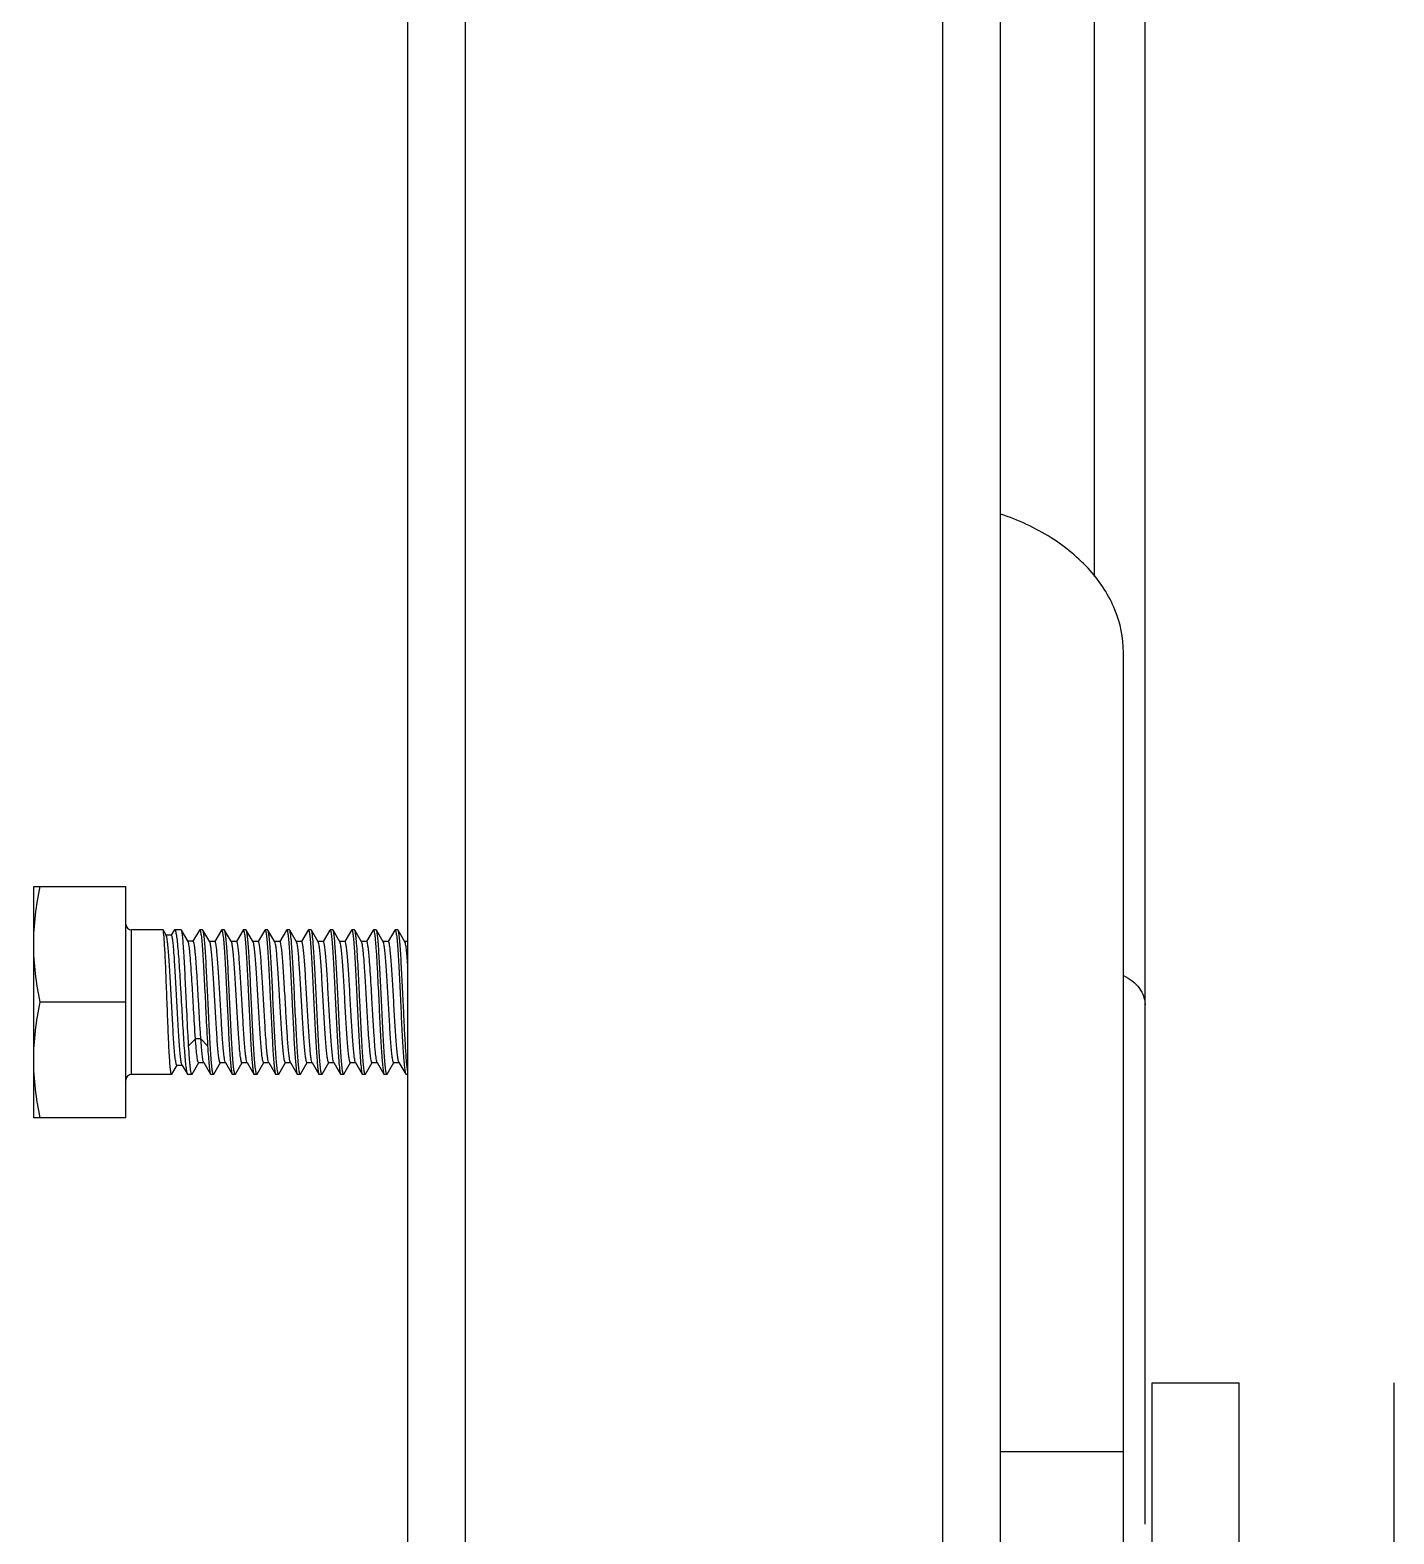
# Model space of a CAD drawing. Extents: x 27938 to 1507990, y 110129 to 923079.
# Drawn here: x 529024 to 529863, y 365994 to 366920 of the extents above; entities that cross this region are included whole.
import ezdxf

# ---------------------------------------------------------------- set-up
doc = ezdxf.new("R2010")
doc.units = 0
doc.header["$LTSCALE"] = 1000
doc.header["$MEASUREMENT"] = 0

msp = doc.modelspace()

# ---------------------------------------------------------------- linework, layer by layer
at = {"linetype": 'Continuous'}
for p, q in [((529710.13, 366000.39), (529710.13, 369014.05)), ((529678.99, 366583.55), (529678.99, 368882.52)), ((529256.36, 365738.85), (529256.36, 368698.45)), ((529291.95, 365738.85), (529291.95, 368698.45)), ((529585.57, 365738.85), (529585.57, 368698.45)), ((529621.16, 365738.85), (529621.16, 368698.45)), ((529696.79, 365516.41), (529696.79, 366536.96)), ((529025.92, 366392.8), (529082.86, 366392.8)), ((529025.92, 366392.8), (529025.92, 366250.44)), ((529082.86, 366250.44), (529082.86, 366392.8)), ((529105.66, 366366.1), (529086.42, 366366.1)), ((529086.42, 366277.13), (529086.42, 366366.1)), ((529105.76, 366366.02), (529105.66, 366366.1)), ((529107.66, 366362.74), (529105.76, 366366.02)), ((529112.62, 366365.86), (529110.83, 366362.78)), ((529112.62, 366365.86), (529112.9, 366366.1)), ((529116.93, 366366.1), (529112.9, 366366.1)), ((529117.08, 366365.97), (529116.93, 366366.1)), ((529121.16, 366358.97), (529117.08, 366365.97)), ((529128.12, 366365.93), (529124.18, 366359.15)), ((529128.12, 366365.93), (529128.31, 366366.1)), ((529130.13, 366366.1), (529128.31, 366366.1)), ((529130.31, 366365.95), (529130.13, 366366.1)), ((529134.52, 366358.72), (529130.31, 366365.95)), ((529141.63, 366365.95), (529137.54, 366358.9)), ((529141.63, 366365.95), (529141.81, 366366.1)), ((529143.48, 366366.1), (529141.81, 366366.1)), ((529143.65, 366365.95), (529143.48, 366366.1)), ((529147.86, 366358.72), (529143.65, 366365.95)), ((529154.98, 366365.95), (529150.89, 366358.9)), ((529154.98, 366365.95), (529155.15, 366366.1)), ((529156.82, 366366.1), (529155.15, 366366.1)), ((529157, 366365.95), (529156.82, 366366.1)), ((529161.21, 366358.72), (529157, 366365.95)), ((529168.32, 366365.95), (529164.23, 366358.9)), ((529168.32, 366365.95), (529168.5, 366366.1)), ((529170.17, 366366.1), (529168.5, 366366.1)), ((529170.34, 366365.95), (529170.17, 366366.1)), ((529174.55, 366358.72), (529170.34, 366365.95)), ((529181.67, 366365.95), (529177.58, 366358.9)), ((529181.67, 366365.95), (529181.84, 366366.1)), ((529183.52, 366366.1), (529181.84, 366366.1)), ((529183.69, 366365.95), (529183.52, 366366.1)), ((529187.9, 366358.72), (529183.69, 366365.95)), ((529195.02, 366365.95), (529190.93, 366358.9)), ((529195.02, 366365.95), (529195.19, 366366.1)), ((529196.86, 366366.1), (529195.19, 366366.1)), ((529197.04, 366365.95), (529196.86, 366366.1)), ((529201.25, 366358.72), (529197.04, 366365.95)), ((529208.36, 366365.95), (529204.27, 366358.9)), ((529208.36, 366365.95), (529208.54, 366366.1)), ((529210.21, 366366.1), (529208.54, 366366.1)), ((529210.38, 366365.95), (529210.21, 366366.1)), ((529214.59, 366358.72), (529210.38, 366365.95)), ((529221.71, 366365.95), (529217.62, 366358.9)), ((529221.71, 366365.95), (529221.88, 366366.1)), ((529223.55, 366366.1), (529221.88, 366366.1)), ((529223.73, 366365.95), (529223.55, 366366.1)), ((529227.94, 366358.72), (529223.73, 366365.95)), ((529235.05, 366365.95), (529230.96, 366358.9)), ((529235.05, 366365.95), (529235.23, 366366.1)), ((529236.9, 366366.1), (529235.23, 366366.1)), ((529237.08, 366365.95), (529236.9, 366366.1)), ((529241.29, 366358.72), (529237.08, 366365.95)), ((529248.4, 366365.95), (529244.31, 366358.9)), ((529248.4, 366365.95), (529248.58, 366366.1)), ((529250.25, 366366.1), (529248.58, 366366.1)), ((529250.42, 366365.95), (529250.25, 366366.1)), ((529254.63, 366358.72), (529250.42, 366365.95)), ((529110.9, 366362.74), (529107.66, 366362.74)), ((529107.76, 366362.57), (529107.66, 366362.74)), ((529124.29, 366359.15), (529121.05, 366359.15)), ((529137.64, 366358.9), (529134.41, 366358.9)), ((529150.99, 366358.9), (529147.76, 366358.9)), ((529164.34, 366358.9), (529161.1, 366358.9)), ((529177.68, 366358.9), (529174.45, 366358.9)), ((529191.03, 366358.9), (529187.8, 366358.9)), ((529204.38, 366358.9), (529201.14, 366358.9)), ((529217.72, 366358.9), (529214.49, 366358.9)), ((529231.07, 366358.9), (529227.84, 366358.9)), ((529244.41, 366358.9), (529241.18, 366358.9)), ((529256.36, 366358.9), (529254.53, 366358.9)), ((529082.86, 366321.62), (529029.92, 366321.62)), ((529173.62, 366319.2), (529173.51, 366321.62)), ((529185.18, 366321.62), (529185.3, 366319.2)), ((529125.68, 366299.05), (529121.5, 366294.68)), ((529129.02, 366299.05), (529125.68, 366299.05)), ((529133.18, 366294.68), (529129.02, 366299.05)), ((529111.1, 366277.24), (529114.36, 366282.85)), ((529114.26, 366282.85), (529117.49, 366282.85)), ((529117.39, 366283.02), (529120.7, 366277.33)), ((529123.63, 366277.28), (529127.74, 366284.33)), ((529127.63, 366284.33), (529130.87, 366284.33)), ((529130.76, 366284.51), (529134.96, 366277.28)), ((529136.98, 366277.28), (529141.09, 366284.33)), ((529140.98, 366284.33), (529144.21, 366284.33)), ((529144.11, 366284.51), (529144.03, 366284.68)), ((529144.11, 366284.51), (529148.3, 366277.28)), ((529150.32, 366277.28), (529154.43, 366284.33)), ((529154.33, 366284.33), (529157.56, 366284.33)), ((529157.45, 366284.51), (529157.37, 366284.69)), ((529157.45, 366284.51), (529161.65, 366277.28)), ((529163.67, 366277.28), (529167.78, 366284.33)), ((529167.67, 366284.33), (529170.91, 366284.33)), ((529170.8, 366284.51), (529170.71, 366284.7)), ((529170.8, 366284.51), (529175, 366277.28)), ((529177.02, 366277.28), (529181.12, 366284.33)), ((529181.02, 366284.33), (529184.25, 366284.33)), ((529184.15, 366284.51), (529188.34, 366277.28)), ((529190.36, 366277.28), (529194.47, 366284.33)), ((529194.37, 366284.33), (529197.6, 366284.33)), ((529197.49, 366284.51), (529197.4, 366284.72)), ((529197.49, 366284.51), (529201.69, 366277.28)), ((529203.71, 366277.28), (529207.82, 366284.33)), ((529207.71, 366284.33), (529210.94, 366284.33)), ((529210.84, 366284.51), (529210.74, 366284.73)), ((529210.84, 366284.51), (529215.03, 366277.28)), ((529217.06, 366277.28), (529221.16, 366284.33)), ((529221.06, 366284.33), (529224.29, 366284.33)), ((529224.19, 366284.51), (529224.08, 366284.74)), ((529224.19, 366284.51), (529228.38, 366277.28)), ((529230.4, 366277.28), (529234.51, 366284.33)), ((529234.4, 366284.33), (529237.64, 366284.33)), ((529237.53, 366284.51), (529241.73, 366277.28)), ((529243.75, 366277.28), (529247.85, 366284.33)), ((529247.75, 366284.33), (529250.98, 366284.33)), ((529250.88, 366284.51), (529250.77, 366284.76)), ((529250.88, 366284.51), (529255.07, 366277.28)), ((529110.97, 366277.13), (529086.42, 366277.13)), ((529111.1, 366277.24), (529110.97, 366277.13)), ((529120.7, 366277.33), (529120.93, 366277.13)), ((529123.46, 366277.13), (529120.93, 366277.13)), ((529123.63, 366277.28), (529123.46, 366277.13)), ((529136.8, 366277.13), (529135.13, 366277.13)), ((529136.98, 366277.28), (529136.8, 366277.13)), ((529148.3, 366277.28), (529148.48, 366277.13)), ((529150.15, 366277.13), (529148.48, 366277.13)), ((529150.32, 366277.28), (529150.15, 366277.13)), ((529161.65, 366277.28), (529161.82, 366277.13)), ((529163.5, 366277.13), (529161.82, 366277.13)), ((529163.67, 366277.28), (529163.5, 366277.13)), ((529175, 366277.28), (529175.17, 366277.13)), ((529176.84, 366277.13), (529175.17, 366277.13)), ((529177.02, 366277.28), (529176.84, 366277.13)), ((529190.19, 366277.13), (529188.52, 366277.13)), ((529190.36, 366277.28), (529190.19, 366277.13)), ((529201.69, 366277.28), (529201.86, 366277.13)), ((529203.54, 366277.13), (529201.86, 366277.13)), ((529203.71, 366277.28), (529203.54, 366277.13)), ((529215.03, 366277.28), (529215.21, 366277.13)), ((529216.88, 366277.13), (529215.21, 366277.13)), ((529217.06, 366277.28), (529216.88, 366277.13)), ((529228.38, 366277.28), (529228.56, 366277.13)), ((529230.23, 366277.13), (529228.56, 366277.13)), ((529230.4, 366277.28), (529230.23, 366277.13)), ((529241.73, 366277.28), (529241.9, 366277.13)), ((529243.57, 366277.13), (529241.9, 366277.13)), ((529243.75, 366277.28), (529243.57, 366277.13)), ((529255.07, 366277.28), (529255.25, 366277.13)), ((529256.36, 366277.13), (529255.25, 366277.13)), ((529082.86, 366250.44), (529025.92, 366250.44)), ((529714.58, 365552.93), (529714.58, 366087.21)), ((529714.58, 366087.21), (529767.97, 366087.21)), ((529767.97, 365552.93), (529767.97, 366087.21)), ((529863.28, 366087.21), (529863.28, 365552.88)), ((529621.16, 366044.98), (529696.79, 366044.98))]:
    msp.add_line(p, q, dxfattribs=at)
msp.add_circle((527596.98, 365356.26), 1451.62, dxfattribs=at)
for centre, radius, start, end in [((527596.98, 365356.26), 1505.01, 6.82415, 173.17585), ((529086.42, 366369.66), 3.56, 180, 270), ((529086.42, 366273.57), 3.56, 90, 180)]:
    msp.add_arc(centre, radius, start, end, dxfattribs=at)
for points, knots in [([(529696.79, 366536.96), (529696.79, 366545.84), (529692.94, 366564.39), (529676.81, 366588.95), (529652.17, 366609.03), (529632.07, 366618.3), (529621.25, 366621.98)], [0, 0, 0, 0, 0.220446, 0.45627, 0.716078, 1, 1, 1, 1]), ([(529108.23, 366321.62), (529108.02, 366327.08), (529107.72, 366335.03), (529107.3, 366345.19), (529107, 366351.74), (529106.69, 366357.2), (529106.45, 366361.44), (529106.09, 366364.19), (529105.98, 366365.63), (529105.76, 366366.02)], [0, 0, 0, 0, 0.36864, 0.53657, 0.68548, 0.810114, 0.906077, 0.97003, 1, 1, 1, 1]), ([(529112.9, 366366.1), (529113.01, 366366.1), (529113.27, 366365.77), (529113.61, 366364.68), (529114.06, 366362.18), (529114.53, 366358.15), (529115.02, 366352.67), (529115.52, 366346.02), (529116.01, 366338.42), (529116.51, 366330.18), (529116.83, 366324.51), (529117, 366321.62)], [0, 0, 0, 0, 0.007547, 0.022985, 0.080637, 0.173055, 0.296975, 0.447746, 0.61965, 0.806111, 1, 1, 1, 1]), ([(529120.13, 366321.62), (529119.88, 366327.02), (529119.51, 366334.9), (529119, 366344.97), (529118.63, 366351.49), (529118.25, 366356.95), (529117.92, 366361.22), (529117.52, 366364.05), (529117.33, 366365.55), (529117.08, 366365.97)], [0, 0, 0, 0, 0.365079, 0.53175, 0.679987, 0.804667, 0.901508, 0.967249, 1, 1, 1, 1]), ([(529128.31, 366366.1), (529128.42, 366366.1), (529128.63, 366365.75), (529128.79, 366365.14), (529129.01, 366364.05), (529129.32, 366361.85), (529129.69, 366358.14), (529130.11, 366352.68), (529130.53, 366346.02), (529130.95, 366338.42), (529131.37, 366330.18), (529131.64, 366324.51), (529131.78, 366321.62)], [0, 0, 0, 0, 0.006868, 0.022, 0.046199, 0.079427, 0.17181, 0.295831, 0.44681, 0.618994, 0.805771, 1, 1, 1, 1]), ([(529133.47, 366321.62), (529133.21, 366327.01), (529132.84, 366334.86), (529132.3, 366344.91), (529131.92, 366351.41), (529131.53, 366356.87), (529131.18, 366361.15), (529130.77, 366364.01), (529130.56, 366365.52), (529130.31, 366365.95)], [0, 0, 0, 0, 0.364025, 0.530311, 0.678341, 0.803035, 0.90014, 0.966414, 1, 1, 1, 1]), ([(529141.81, 366366.1), (529141.91, 366366.1), (529142.1, 366365.74), (529142.26, 366365.14), (529142.47, 366364.04), (529142.76, 366361.85), (529143.12, 366358.13), (529143.51, 366352.67), (529143.92, 366346.01), (529144.32, 366338.42), (529144.73, 366330.18), (529145, 366324.51), (529145.14, 366321.62)], [0, 0, 0, 0, 0.006693, 0.021771, 0.045952, 0.079179, 0.171588, 0.295652, 0.446676, 0.6189, 0.805722, 1, 1, 1, 1]), ([(529146.81, 366321.62), (529146.56, 366327.01), (529146.18, 366334.86), (529145.65, 366344.91), (529145.27, 366351.41), (529144.88, 366356.87), (529144.53, 366361.15), (529144.12, 366364.01), (529143.9, 366365.52), (529143.65, 366365.95)], [0, 0, 0, 0, 0.364027, 0.530312, 0.678339, 0.803032, 0.900139, 0.966415, 1, 1, 1, 1]), ([(529155.15, 366366.1), (529155.25, 366366.1), (529155.45, 366365.74), (529155.6, 366365.14), (529155.81, 366364.04), (529156.11, 366361.85), (529156.46, 366358.13), (529156.86, 366352.67), (529157.26, 366346.01), (529157.67, 366338.42), (529158.08, 366330.18), (529158.35, 366324.51), (529158.49, 366321.62)], [0, 0, 0, 0, 0.006696, 0.021778, 0.045963, 0.079194, 0.171608, 0.295673, 0.446692, 0.618909, 0.805729, 1, 1, 1, 1]), ([(529160.16, 366321.62), (529159.9, 366327.01), (529159.53, 366334.86), (529159, 366344.91), (529158.61, 366351.41), (529158.22, 366356.87), (529157.88, 366361.15), (529157.46, 366364.01), (529157.25, 366365.52), (529157, 366365.95)], [0, 0, 0, 0, 0.364034, 0.530325, 0.678352, 0.803041, 0.900142, 0.966414, 1, 1, 1, 1]), ([(529168.5, 366366.1), (529168.6, 366366.1), (529168.79, 366365.74), (529168.95, 366365.14), (529169.16, 366364.05), (529169.45, 366361.85), (529169.81, 366358.13), (529170.21, 366352.67), (529170.61, 366346.02), (529171.02, 366338.42), (529171.43, 366330.18), (529171.7, 366324.51), (529171.83, 366321.62)], [0, 0, 0, 0, 0.006683, 0.021751, 0.045922, 0.07914, 0.171535, 0.295594, 0.446618, 0.618857, 0.805703, 1, 1, 1, 1]), ([(529173.51, 366321.62), (529173.25, 366327.01), (529172.88, 366334.86), (529172.34, 366344.91), (529171.96, 366351.41), (529171.57, 366356.87), (529171.22, 366361.15), (529170.81, 366364.01), (529170.59, 366365.52), (529170.34, 366365.95)], [0, 0, 0, 0, 0.364016, 0.530299, 0.678328, 0.803022, 0.900132, 0.966412, 1, 1, 1, 1]), ([(529181.84, 366366.1), (529181.94, 366366.1), (529182.14, 366365.74), (529182.29, 366365.14), (529182.51, 366364.05), (529182.8, 366361.85), (529183.15, 366358.13), (529183.55, 366352.68), (529183.96, 366346.02), (529184.36, 366338.42), (529184.77, 366330.18), (529185.04, 366324.51), (529185.18, 366321.62)], [0, 0, 0, 0, 0.006671, 0.021725, 0.045886, 0.079098, 0.171491, 0.295553, 0.446588, 0.618835, 0.805687, 1, 1, 1, 1]), ([(529186.85, 366321.62), (529186.59, 366327.01), (529186.22, 366334.86), (529185.69, 366344.91), (529185.31, 366351.41), (529184.92, 366356.87), (529184.57, 366361.15), (529184.16, 366364.01), (529183.94, 366365.52), (529183.69, 366365.95)], [0, 0, 0, 0, 0.364022, 0.530315, 0.678347, 0.803036, 0.900137, 0.966413, 1, 1, 1, 1]), ([(529195.19, 366366.1), (529195.29, 366366.1), (529195.49, 366365.74), (529195.64, 366365.14), (529195.85, 366364.05), (529196.14, 366361.85), (529196.5, 366358.13), (529196.9, 366352.68), (529197.3, 366346.02), (529197.71, 366338.42), (529198.12, 366330.18), (529198.39, 366324.51), (529198.53, 366321.62)], [0, 0, 0, 0, 0.006673, 0.021728, 0.04589, 0.079102, 0.171488, 0.295544, 0.446579, 0.618833, 0.80569, 1, 1, 1, 1]), ([(529200.2, 366321.62), (529199.94, 366327.01), (529199.57, 366334.86), (529199.03, 366344.91), (529198.65, 366351.41), (529198.26, 366356.87), (529197.92, 366361.15), (529197.5, 366364.01), (529197.29, 366365.52), (529197.04, 366365.95)], [0, 0, 0, 0, 0.364021, 0.530312, 0.678344, 0.803036, 0.900139, 0.966413, 1, 1, 1, 1]), ([(529208.54, 366366.1), (529208.64, 366366.1), (529208.83, 366365.74), (529208.99, 366365.14), (529209.2, 366364.05), (529209.49, 366361.85), (529209.85, 366358.13), (529210.24, 366352.67), (529210.65, 366346.02), (529211.06, 366338.42), (529211.46, 366330.18), (529211.74, 366324.51), (529211.87, 366321.62)], [0, 0, 0, 0, 0.006683, 0.021749, 0.045921, 0.079139, 0.171536, 0.295597, 0.446627, 0.618868, 0.805705, 1, 1, 1, 1]), ([(529213.54, 366321.62), (529213.29, 366327.01), (529212.91, 366334.86), (529212.38, 366344.91), (529212, 366351.41), (529211.61, 366356.87), (529211.26, 366361.15), (529210.85, 366364.01), (529210.63, 366365.52), (529210.38, 366365.95)], [0, 0, 0, 0, 0.364024, 0.530311, 0.678341, 0.803035, 0.90014, 0.966414, 1, 1, 1, 1]), ([(529221.88, 366366.1), (529221.98, 366366.1), (529222.18, 366365.74), (529222.33, 366365.14), (529222.54, 366364.04), (529222.84, 366361.85), (529223.19, 366358.13), (529223.59, 366352.67), (529224, 366346.01), (529224.4, 366338.42), (529224.81, 366330.18), (529225.08, 366324.51), (529225.22, 366321.62)], [0, 0, 0, 0, 0.006692, 0.02177, 0.045951, 0.079177, 0.171585, 0.295649, 0.446674, 0.618898, 0.805721, 1, 1, 1, 1]), ([(529225.74, 366344.54), (529225.59, 366347.31), (529225.29, 366352.27), (529224.87, 366358.06), (529224.51, 366361.73), (529224.28, 366363.67), (529224.03, 366365.01), (529223.86, 366365.73), (529223.73, 366365.95)], [0, 0, 0, 0, 0.386254, 0.691736, 0.808776, 0.899775, 0.963628, 1, 1, 1, 1]), ([(529235.23, 366366.1), (529235.38, 366366.1), (529235.61, 366365.43), (529235.83, 366364.47), (529236.09, 366362.58), (529236.35, 366360.14), (529236.62, 366357.01), (529237, 366351.75), (529237.25, 366347.53), (529237.42, 366344.54)], [0, 0, 0, 0, 0.021095, 0.073096, 0.157182, 0.272316, 0.416719, 0.588047, 1, 1, 1, 1]), ([(529240.24, 366321.62), (529239.98, 366327.01), (529239.61, 366334.86), (529239.07, 366344.91), (529238.69, 366351.41), (529238.3, 366356.87), (529237.95, 366361.15), (529237.54, 366364.01), (529237.33, 366365.52), (529237.08, 366365.95)], [0, 0, 0, 0, 0.364034, 0.530327, 0.678354, 0.803043, 0.900143, 0.966415, 1, 1, 1, 1]), ([(529248.58, 366366.1), (529248.67, 366366.1), (529248.87, 366365.74), (529249.03, 366365.14), (529249.24, 366364.05), (529249.53, 366361.85), (529249.89, 366358.13), (529250.28, 366352.67), (529250.69, 366346.02), (529251.09, 366338.42), (529251.5, 366330.18), (529251.77, 366324.51), (529251.91, 366321.62)], [0, 0, 0, 0, 0.006682, 0.021748, 0.045918, 0.079135, 0.171528, 0.295585, 0.446611, 0.618853, 0.805701, 1, 1, 1, 1]), ([(529253.58, 366321.62), (529253.33, 366327.01), (529252.95, 366334.86), (529252.42, 366344.91), (529252.04, 366351.41), (529251.65, 366356.87), (529251.3, 366361.15), (529250.89, 366364.01), (529250.67, 366365.52), (529250.42, 366365.95)], [0, 0, 0, 0, 0.364017, 0.530302, 0.678331, 0.803024, 0.900132, 0.966412, 1, 1, 1, 1]), ([(529114.26, 366282.85), (529114.16, 366282.85), (529113.96, 366283.14), (529113.81, 366283.69), (529113.6, 366284.63), (529113.31, 366286.54), (529112.95, 366289.76), (529112.56, 366294.49), (529112.16, 366300.26), (529111.76, 366306.85), (529111.36, 366314), (529110.83, 366323.91), (529110.31, 366333.69), (529109.77, 366342.98), (529109.38, 366349.01), (529108.99, 366354.08), (529108.63, 366358.06), (529108.23, 366360.74), (529108, 366362.16), (529107.76, 366362.57)], [0, 0, 0, 0, 0.003488, 0.010904, 0.022688, 0.038824, 0.083607, 0.143647, 0.216697, 0.300025, 0.390537, 0.484902, 0.671459, 0.756962, 0.833182, 0.897479, 0.947675, 0.982144, 1, 1, 1, 1]), ([(529117.39, 366283.02), (529117.14, 366283.46), (529116.9, 366284.95), (529116.48, 366287.76), (529116.11, 366291.91), (529115.7, 366297.16), (529115.3, 366303.35), (529114.76, 366312.78), (529114.24, 366322.61), (529113.71, 366332.5), (529113.31, 366339.55), (529112.92, 366345.99), (529112.53, 366351.58), (529112.14, 366356.16), (529111.79, 366359.5), (529111.44, 366361.57), (529111.18, 366362.46), (529110.99, 366362.74), (529110.9, 366362.74)], [0, 0, 0, 0, 0.018844, 0.055045, 0.107437, 0.174076, 0.252464, 0.339678, 0.527511, 0.621285, 0.710453, 0.791854, 0.862644, 0.920393, 0.963178, 0.989688, 0.996707, 1, 1, 1, 1]), ([(529125.68, 366299.05), (529125.25, 366305.12), (529124.7, 366314.5), (529123.99, 366327.05), (529123.45, 366336.36), (529122.9, 366344.63), (529122.44, 366350.62), (529122.03, 366354.46), (529121.77, 366356.52), (529121.5, 366357.95), (529121.3, 366358.72), (529121.16, 366358.97)], [0, 0, 0, 0, 0.303539, 0.468638, 0.62733, 0.768529, 0.882427, 0.926602, 0.961222, 0.985757, 1, 1, 1, 1]), ([(529129.02, 366299.05), (529128.8, 366302.06), (529128.39, 366308.44), (529127.82, 366318.27), (529127.25, 366328.36), (529126.69, 366337.94), (529126.19, 366345.27), (529125.78, 366350.32), (529125.49, 366353.34), (529125.22, 366355.72), (529124.93, 366357.55), (529124.7, 366358.51), (529124.44, 366359.15), (529124.29, 366359.15)], [0, 0, 0, 0, 0.15003, 0.317321, 0.489066, 0.652114, 0.794019, 0.853588, 0.904016, 0.944371, 0.97394, 0.992316, 1, 1, 1, 1]), ([(529140.98, 366284.33), (529140.89, 366284.33), (529140.7, 366284.6), (529140.43, 366285.45), (529140.08, 366287.42), (529139.72, 366290.61), (529139.32, 366294.94), (529138.93, 366300.22), (529138.54, 366306.28), (529138.14, 366312.89), (529137.62, 366322.11), (529137.1, 366331.25), (529136.56, 366339.97), (529136.17, 366345.68), (529135.77, 366350.52), (529135.41, 366354.33), (529135, 366356.93), (529134.75, 366358.31), (529134.52, 366358.72)], [0, 0, 0, 0, 0.003515, 0.010772, 0.037949, 0.081609, 0.140308, 0.211978, 0.294061, 0.383612, 0.477415, 0.664253, 0.750571, 0.827952, 0.893624, 0.945254, 0.981055, 1, 1, 1, 1]), ([(529144.03, 366284.68), (529143.81, 366285.19), (529143.55, 366286.69), (529143.16, 366289.5), (529142.79, 366293.44), (529142.23, 366300.51), (529141.59, 366310.87), (529140.97, 366321.86), (529140.45, 366330.96), (529140.06, 366337.45), (529139.67, 366343.38), (529139.28, 366348.55), (529138.89, 366352.78), (529138.53, 366355.89), (529138.18, 366357.8), (529137.92, 366358.64), (529137.73, 366358.9), (529137.64, 366358.9)], [0, 0, 0, 0, 0.022098, 0.060554, 0.114206, 0.18123, 0.34569, 0.53115, 0.623722, 0.711849, 0.792446, 0.862698, 0.92016, 0.962863, 0.989437, 0.99654, 1, 1, 1, 1]), ([(529154.33, 366284.33), (529154.24, 366284.33), (529154.04, 366284.6), (529153.78, 366285.45), (529153.43, 366287.42), (529153.06, 366290.61), (529152.67, 366294.94), (529152.28, 366300.22), (529151.89, 366306.28), (529151.49, 366312.89), (529150.96, 366322.11), (529150.45, 366331.25), (529149.9, 366339.97), (529149.51, 366345.68), (529149.12, 366350.52), (529148.75, 366354.33), (529148.35, 366356.93), (529148.1, 366358.31), (529147.86, 366358.72)], [0, 0, 0, 0, 0.003515, 0.010772, 0.037949, 0.081609, 0.140308, 0.211978, 0.294061, 0.383612, 0.477415, 0.664253, 0.750571, 0.827952, 0.893624, 0.945254, 0.981055, 1, 1, 1, 1]), ([(529157.37, 366284.69), (529157.16, 366285.21), (529156.89, 366286.71), (529156.5, 366289.52), (529156.13, 366293.48), (529155.58, 366300.55), (529154.93, 366310.91), (529154.31, 366321.89), (529153.79, 366330.98), (529153.4, 366337.47), (529153.01, 366343.4), (529152.63, 366348.56), (529152.24, 366352.79), (529151.88, 366355.89), (529151.53, 366357.81), (529151.27, 366358.64), (529151.08, 366358.9), (529150.99, 366358.9)], [0, 0, 0, 0, 0.022237, 0.060809, 0.11455, 0.181633, 0.346125, 0.531524, 0.624042, 0.712107, 0.792639, 0.862829, 0.920237, 0.962898, 0.989446, 0.996542, 1, 1, 1, 1]), ([(529167.67, 366284.33), (529167.59, 366284.33), (529167.39, 366284.6), (529167.13, 366285.45), (529166.77, 366287.42), (529166.41, 366290.61), (529166.02, 366294.94), (529165.63, 366300.22), (529165.23, 366306.28), (529164.84, 366312.89), (529164.31, 366322.11), (529163.79, 366331.25), (529163.25, 366339.97), (529162.86, 366345.68), (529162.46, 366350.52), (529162.1, 366354.33), (529161.69, 366356.93), (529161.45, 366358.31), (529161.21, 366358.72)], [0, 0, 0, 0, 0.003515, 0.010772, 0.037949, 0.081609, 0.140308, 0.211978, 0.294061, 0.383612, 0.477416, 0.664253, 0.750571, 0.827952, 0.893624, 0.945254, 0.981055, 1, 1, 1, 1]), ([(529170.71, 366284.7), (529170.5, 366285.22), (529170.23, 366286.73), (529169.85, 366289.55), (529169.48, 366293.51), (529168.92, 366300.59), (529168.28, 366310.94), (529167.66, 366321.93), (529167.14, 366331.01), (529166.75, 366337.49), (529166.36, 366343.41), (529165.97, 366348.57), (529165.58, 366352.79), (529165.23, 366355.89), (529164.88, 366357.81), (529164.62, 366358.64), (529164.42, 366358.9), (529164.34, 366358.9)], [0, 0, 0, 0, 0.022376, 0.061065, 0.114893, 0.182035, 0.346559, 0.531898, 0.624361, 0.712364, 0.792832, 0.86296, 0.920314, 0.962934, 0.989455, 0.996544, 1, 1, 1, 1]), ([(529177.8, 366319.59), (529177.53, 366324.26), (529177.15, 366331.09), (529176.6, 366339.86), (529176.21, 366345.6), (529175.81, 366350.47), (529175.45, 366354.3), (529175.04, 366356.92), (529174.79, 366358.31), (529174.55, 366358.72)], [0, 0, 0, 0, 0.357179, 0.522363, 0.670515, 0.796289, 0.895183, 0.963748, 1, 1, 1, 1]), ([(529181.14, 366319.59), (529180.99, 366322.11), (529180.71, 366327.06), (529180.29, 366334.29), (529179.87, 366340.99), (529179.45, 366346.9), (529179.04, 366351.77), (529178.67, 366355.09), (529178.37, 366357.06), (529178.15, 366358.03), (529177.99, 366358.59), (529177.78, 366358.9), (529177.68, 366358.9)], [0, 0, 0, 0, 0.191103, 0.376469, 0.548513, 0.700189, 0.825314, 0.918839, 0.952565, 0.977198, 0.992701, 1, 1, 1, 1]), ([(529194.37, 366284.33), (529194.28, 366284.33), (529194.08, 366284.6), (529193.82, 366285.45), (529193.46, 366287.42), (529193.1, 366290.61), (529192.71, 366294.94), (529192.32, 366300.22), (529191.92, 366306.28), (529191.53, 366312.89), (529191, 366322.11), (529190.48, 366331.25), (529189.94, 366339.97), (529189.55, 366345.68), (529189.15, 366350.52), (529188.79, 366354.33), (529188.39, 366356.93), (529188.14, 366358.31), (529187.9, 366358.72)], [0, 0, 0, 0, 0.003516, 0.010772, 0.037949, 0.081609, 0.140308, 0.211978, 0.294061, 0.383612, 0.477416, 0.664254, 0.750571, 0.827952, 0.893624, 0.945254, 0.981055, 1, 1, 1, 1]), ([(529197.4, 366284.72), (529197.19, 366285.24), (529196.92, 366286.77), (529196.53, 366289.61), (529196.16, 366293.58), (529195.61, 366300.66), (529194.97, 366311.02), (529194.35, 366321.99), (529193.82, 366331.07), (529193.43, 366337.53), (529193.05, 366343.45), (529192.66, 366348.59), (529192.28, 366352.81), (529191.92, 366355.9), (529191.57, 366357.81), (529191.31, 366358.64), (529191.12, 366358.9), (529191.03, 366358.9)], [0, 0, 0, 0, 0.022654, 0.061574, 0.115578, 0.182837, 0.347426, 0.532643, 0.624999, 0.712877, 0.793216, 0.863221, 0.920468, 0.963004, 0.989473, 0.996549, 1, 1, 1, 1]), ([(529207.71, 366284.33), (529207.62, 366284.33), (529207.43, 366284.6), (529207.17, 366285.45), (529206.81, 366287.42), (529206.45, 366290.61), (529206.06, 366294.94), (529205.67, 366300.22), (529205.27, 366306.28), (529204.87, 366312.89), (529204.35, 366322.11), (529203.83, 366331.25), (529203.29, 366339.97), (529202.9, 366345.68), (529202.5, 366350.52), (529202.14, 366354.33), (529201.73, 366356.93), (529201.49, 366358.31), (529201.25, 366358.72)], [0, 0, 0, 0, 0.003516, 0.010771, 0.037949, 0.081609, 0.140308, 0.211978, 0.294061, 0.383613, 0.477416, 0.664254, 0.750571, 0.827952, 0.893624, 0.945254, 0.981055, 1, 1, 1, 1]), ([(529210.74, 366284.73), (529210.53, 366285.26), (529210.26, 366286.79), (529209.88, 366289.63), (529209.51, 366293.61), (529208.95, 366300.7), (529208.31, 366311.05), (529207.69, 366322.03), (529207.17, 366331.09), (529206.78, 366337.56), (529206.39, 366343.46), (529206.01, 366348.6), (529205.62, 366352.81), (529205.26, 366355.9), (529204.91, 366357.81), (529204.65, 366358.64), (529204.46, 366358.9), (529204.38, 366358.9)], [0, 0, 0, 0, 0.022792, 0.061828, 0.11592, 0.183237, 0.347858, 0.533014, 0.625317, 0.713133, 0.793408, 0.863351, 0.920544, 0.963039, 0.989482, 0.996551, 1, 1, 1, 1]), ([(529221.06, 366284.33), (529220.97, 366284.33), (529220.78, 366284.6), (529220.51, 366285.45), (529220.16, 366287.42), (529219.79, 366290.61), (529219.4, 366294.94), (529219.01, 366300.22), (529218.62, 366306.28), (529218.22, 366312.89), (529217.69, 366322.11), (529217.18, 366331.25), (529216.63, 366339.97), (529216.24, 366345.68), (529215.85, 366350.52), (529215.48, 366354.33), (529215.08, 366356.93), (529214.83, 366358.31), (529214.59, 366358.72)], [0, 0, 0, 0, 0.003516, 0.010771, 0.037949, 0.081609, 0.140308, 0.211978, 0.294061, 0.383613, 0.477416, 0.664254, 0.750571, 0.827952, 0.893624, 0.945254, 0.981055, 1, 1, 1, 1]), ([(529224.08, 366284.74), (529223.88, 366285.27), (529223.6, 366286.81), (529223.22, 366289.66), (529222.85, 366293.64), (529222.3, 366300.74), (529221.66, 366311.09), (529221.04, 366322.06), (529220.51, 366331.12), (529220.12, 366337.58), (529219.74, 366343.48), (529219.35, 366348.61), (529218.97, 366352.82), (529218.61, 366355.91), (529218.26, 366357.81), (529218, 366358.64), (529217.81, 366358.9), (529217.72, 366358.9)], [0, 0, 0, 0, 0.022931, 0.062083, 0.116262, 0.183637, 0.34829, 0.533386, 0.625634, 0.713389, 0.793599, 0.863481, 0.920621, 0.963074, 0.989491, 0.996553, 1, 1, 1, 1]), ([(529229.92, 366340.83), (529229.77, 366343.11), (529229.48, 366347.22), (529229.01, 366352.57), (529228.61, 366356.03), (529228.24, 366357.89), (529228.06, 366358.51), (529227.94, 366358.72)], [0, 0, 0, 0, 0.381097, 0.684377, 0.893928, 0.960143, 1, 1, 1, 1]), ([(529233.25, 366340.83), (529233.09, 366343.33), (529232.84, 366346.87), (529232.46, 366351.28), (529232.19, 366353.9), (529231.93, 366355.95), (529231.66, 366357.52), (529231.45, 366358.36), (529231.21, 366358.9), (529231.07, 366358.9)], [0, 0, 0, 0, 0.410879, 0.581806, 0.725913, 0.840918, 0.925076, 0.977487, 1, 1, 1, 1]), ([(529247.75, 366284.33), (529247.66, 366284.33), (529247.47, 366284.6), (529247.2, 366285.45), (529246.85, 366287.42), (529246.49, 366290.61), (529246.09, 366294.94), (529245.7, 366300.22), (529245.31, 366306.28), (529244.91, 366312.89), (529244.38, 366322.11), (529243.87, 366331.25), (529243.33, 366339.97), (529242.94, 366345.68), (529242.54, 366350.52), (529242.18, 366354.33), (529241.77, 366356.93), (529241.52, 366358.31), (529241.29, 366358.72)], [0, 0, 0, 0, 0.003516, 0.010771, 0.037949, 0.081609, 0.140308, 0.211978, 0.294061, 0.383613, 0.477416, 0.664254, 0.750571, 0.827952, 0.893624, 0.945254, 0.981055, 1, 1, 1, 1]), ([(529250.77, 366284.76), (529250.56, 366285.3), (529250.29, 366286.84), (529249.91, 366289.72), (529249.54, 366293.71), (529248.98, 366300.81), (529248.34, 366311.16), (529247.72, 366322.12), (529247.2, 366331.18), (529246.81, 366337.62), (529246.43, 366343.51), (529246.04, 366348.64), (529245.66, 366352.83), (529245.3, 366355.91), (529244.95, 366357.81), (529244.69, 366358.65), (529244.5, 366358.9), (529244.41, 366358.9)], [0, 0, 0, 0, 0.023208, 0.06259, 0.116944, 0.184435, 0.349152, 0.534126, 0.626268, 0.713899, 0.79398, 0.86374, 0.920773, 0.963144, 0.989509, 0.996558, 1, 1, 1, 1]), ([(529256.36, 366344.44), (529256.23, 366346.27), (529255.97, 366349.53), (529255.59, 366353.81), (529255.15, 366356.72), (529254.89, 366358.27), (529254.63, 366358.72)], [0, 0, 0, 0, 0.381924, 0.683092, 0.891493, 1, 1, 1, 1]), ([(529226.89, 366321.62), (529226.8, 366323.62), (529226.43, 366331.26), (529226.06, 366338.9), (529225.74, 366344.54)], [0, 0, 0, 0, 0.261816, 1, 1, 1, 1]), ([(529237.42, 366344.54), (529237.52, 366342.76), (529237.92, 366335.12), (529238.29, 366327.47), (529238.57, 366321.62)], [0, 0, 0, 0, 0.233581, 1, 1, 1, 1]), ([(529234.4, 366284.33), (529234.26, 366284.33), (529234.01, 366284.9), (529233.8, 366285.78), (529233.52, 366287.43), (529233.25, 366289.59), (529232.98, 366292.34), (529232.59, 366296.95), (529232.12, 366303.69), (529231.58, 366312.58), (529231.04, 366322.1), (529230.5, 366331.59), (529230.12, 366337.83), (529229.92, 366340.83)], [0, 0, 0, 0, 0.007549, 0.025288, 0.053782, 0.092698, 0.14142, 0.199125, 0.337396, 0.498012, 0.669894, 0.841157, 1, 1, 1, 1]), ([(529237.53, 366284.51), (529237.4, 366284.75), (529237.21, 366285.45), (529236.8, 366287.56), (529236.38, 366291.53), (529235.87, 366297.62), (529235.36, 366305.23), (529234.84, 366313.87), (529234.16, 366325.86), (529233.65, 366334.9), (529233.25, 366340.83)], [0, 0, 0, 0, 0.014139, 0.038106, 0.114569, 0.22512, 0.362916, 0.519336, 0.684562, 1, 1, 1, 1]), ([(529696.88, 366337.93), (529700.62, 366336.08), (529707.15, 366331.32), (529710.13, 366323.49), (529710.13, 366319.91)], [0, 0, 0, 0, 0.538137, 1, 1, 1, 1]), ([(529110.97, 366277.13), (529110.88, 366277.13), (529110.72, 366277.51), (529110.59, 366278.09), (529110.41, 366279.19), (529110.17, 366281.38), (529109.87, 366285.1), (529109.55, 366290.55), (529109.22, 366297.21), (529108.89, 366304.81), (529108.56, 366313.05), (529108.34, 366318.72), (529108.23, 366321.62)], [0, 0, 0, 0, 0.006203, 0.021073, 0.045141, 0.078305, 0.170688, 0.294821, 0.44599, 0.618417, 0.805472, 1, 1, 1, 1]), ([(529117, 366321.62), (529117.31, 366316.27), (529117.75, 366308.47), (529118.38, 366298.5), (529118.83, 366292.03), (529119.28, 366286.56), (529119.69, 366282.26), (529120.15, 366279.34), (529120.43, 366277.79), (529120.7, 366277.33)], [0, 0, 0, 0, 0.361155, 0.526427, 0.673911, 0.798642, 0.896457, 0.964179, 1, 1, 1, 1]), ([(529121.5, 366294.68), (529121.38, 366296.71), (529120.88, 366305.69), (529120.46, 366314.67), (529120.13, 366321.62)], [0, 0, 0, 0, 0.22604, 1, 1, 1, 1]), ([(529131.78, 366321.62), (529131.9, 366319.22), (529132.34, 366310.24), (529132.78, 366301.26), (529133.18, 366294.68)], [0, 0, 0, 0, 0.2673, 1, 1, 1, 1]), ([(529136.8, 366277.13), (529136.7, 366277.13), (529136.51, 366277.49), (529136.35, 366278.09), (529136.14, 366279.19), (529135.85, 366281.38), (529135.49, 366285.1), (529135.1, 366290.56), (529134.69, 366297.22), (529134.28, 366304.81), (529133.88, 366313.05), (529133.61, 366318.72), (529133.47, 366321.62)], [0, 0, 0, 0, 0.006697, 0.021779, 0.045964, 0.079194, 0.171609, 0.295674, 0.446694, 0.618911, 0.805729, 1, 1, 1, 1]), ([(529145.14, 366321.62), (529145.4, 366316.22), (529145.77, 366308.37), (529146.31, 366298.33), (529146.69, 366291.82), (529147.08, 366286.36), (529147.42, 366282.08), (529147.84, 366279.22), (529148.05, 366277.71), (529148.3, 366277.28)], [0, 0, 0, 0, 0.363963, 0.530225, 0.678242, 0.802937, 0.90006, 0.966368, 1, 1, 1, 1]), ([(529150.15, 366277.13), (529150.05, 366277.13), (529149.85, 366277.49), (529149.7, 366278.09), (529149.49, 366279.19), (529149.2, 366281.38), (529148.84, 366285.1), (529148.44, 366290.56), (529148.04, 366297.22), (529147.63, 366304.81), (529147.22, 366313.05), (529146.95, 366318.72), (529146.81, 366321.62)], [0, 0, 0, 0, 0.006689, 0.021764, 0.045941, 0.079165, 0.171569, 0.295632, 0.446659, 0.618889, 0.805716, 1, 1, 1, 1]), ([(529158.49, 366321.62), (529158.75, 366316.22), (529159.12, 366308.37), (529159.65, 366298.33), (529160.03, 366291.82), (529160.42, 366286.36), (529160.77, 366282.08), (529161.18, 366279.22), (529161.4, 366277.71), (529161.65, 366277.28)], [0, 0, 0, 0, 0.363959, 0.530225, 0.678245, 0.80294, 0.900061, 0.966367, 1, 1, 1, 1]), ([(529163.5, 366277.13), (529163.4, 366277.13), (529163.2, 366277.49), (529163.05, 366278.09), (529162.83, 366279.18), (529162.54, 366281.38), (529162.19, 366285.1), (529161.79, 366290.56), (529161.38, 366297.21), (529160.98, 366304.81), (529160.57, 366313.05), (529160.3, 366318.72), (529160.16, 366321.62)], [0, 0, 0, 0, 0.00668, 0.021743, 0.045911, 0.079128, 0.171521, 0.29558, 0.446613, 0.618858, 0.805701, 1, 1, 1, 1]), ([(529171.83, 366321.62), (529172.09, 366316.22), (529172.47, 366308.37), (529173, 366298.33), (529173.38, 366291.82), (529173.77, 366286.36), (529174.12, 366282.08), (529174.53, 366279.22), (529174.75, 366277.71), (529175, 366277.28)], [0, 0, 0, 0, 0.363957, 0.530226, 0.678247, 0.80294, 0.900059, 0.966367, 1, 1, 1, 1]), ([(529176.84, 366277.13), (529176.75, 366277.13), (529176.56, 366277.46), (529176.41, 366278.02), (529176.2, 366279.04), (529175.92, 366281.09), (529175.58, 366284.57), (529175.19, 366289.69), (529174.8, 366295.96), (529174.41, 366303.15), (529174.01, 366311), (529173.75, 366316.42), (529173.62, 366319.2)], [0, 0, 0, 0, 0.006689, 0.021571, 0.045424, 0.078208, 0.169526, 0.292465, 0.442701, 0.6149, 0.802905, 1, 1, 1, 1]), ([(529181.02, 366284.33), (529180.93, 366284.33), (529180.74, 366284.59), (529180.48, 366285.45), (529180.12, 366287.4), (529179.76, 366290.56), (529179.37, 366294.87), (529178.98, 366300.12), (529178.43, 366308.47), (529178.06, 366315.04), (529177.8, 366319.59)], [0, 0, 0, 0, 0.007368, 0.022553, 0.07941, 0.170757, 0.293599, 0.443643, 0.615565, 1, 1, 1, 1]), ([(529184.15, 366284.51), (529183.93, 366284.88), (529183.69, 366286.11), (529183.32, 366288.43), (529182.98, 366291.81), (529182.61, 366296.11), (529182.24, 366301.21), (529181.73, 366309.12), (529181.38, 366315.32), (529181.14, 366319.59)], [0, 0, 0, 0, 0.036414, 0.10397, 0.201071, 0.324823, 0.471425, 0.636308, 1, 1, 1, 1]), ([(529185.3, 366319.2), (529185.54, 366314.05), (529185.9, 366306.58), (529186.42, 366297.05), (529186.78, 366290.93), (529187.16, 366285.8), (529187.5, 366281.79), (529187.89, 366279.11), (529188.11, 366277.69), (529188.34, 366277.28)], [0, 0, 0, 0, 0.367266, 0.533405, 0.680662, 0.804347, 0.900563, 0.966339, 1, 1, 1, 1]), ([(529190.19, 366277.13), (529190.09, 366277.13), (529189.89, 366277.49), (529189.74, 366278.09), (529189.53, 366279.19), (529189.23, 366281.38), (529188.88, 366285.1), (529188.48, 366290.56), (529188.08, 366297.22), (529187.67, 366304.81), (529187.26, 366313.05), (529186.99, 366318.72), (529186.85, 366321.62)], [0, 0, 0, 0, 0.006689, 0.021763, 0.04594, 0.079164, 0.171568, 0.295631, 0.446657, 0.618886, 0.805714, 1, 1, 1, 1]), ([(529198.53, 366321.62), (529198.78, 366316.22), (529199.16, 366308.37), (529199.69, 366298.33), (529200.07, 366291.82), (529200.46, 366286.36), (529200.81, 366282.08), (529201.22, 366279.22), (529201.44, 366277.71), (529201.69, 366277.28)], [0, 0, 0, 0, 0.363961, 0.530225, 0.678245, 0.802939, 0.90006, 0.966367, 1, 1, 1, 1]), ([(529203.54, 366277.13), (529203.44, 366277.13), (529203.24, 366277.49), (529203.09, 366278.09), (529202.87, 366279.18), (529202.58, 366281.38), (529202.23, 366285.1), (529201.83, 366290.55), (529201.42, 366297.21), (529201.02, 366304.81), (529200.61, 366313.05), (529200.34, 366318.72), (529200.2, 366321.62)], [0, 0, 0, 0, 0.006676, 0.021733, 0.045899, 0.079113, 0.171508, 0.295569, 0.446596, 0.61884, 0.805693, 1, 1, 1, 1]), ([(529211.87, 366321.62), (529212.13, 366316.22), (529212.5, 366308.37), (529213.04, 366298.33), (529213.42, 366291.82), (529213.81, 366286.36), (529214.16, 366282.08), (529214.57, 366279.22), (529214.78, 366277.71), (529215.03, 366277.28)], [0, 0, 0, 0, 0.363962, 0.530226, 0.678239, 0.802933, 0.900057, 0.966368, 1, 1, 1, 1]), ([(529216.88, 366277.13), (529216.78, 366277.13), (529216.59, 366277.49), (529216.43, 366278.09), (529216.22, 366279.19), (529215.93, 366281.38), (529215.57, 366285.1), (529215.17, 366290.56), (529214.77, 366297.22), (529214.36, 366304.81), (529213.95, 366313.05), (529213.68, 366318.72), (529213.54, 366321.62)], [0, 0, 0, 0, 0.006697, 0.021779, 0.045964, 0.079195, 0.171609, 0.295674, 0.446694, 0.618911, 0.805729, 1, 1, 1, 1]), ([(529225.22, 366321.62), (529225.48, 366316.22), (529225.85, 366308.37), (529226.38, 366298.33), (529226.76, 366291.82), (529227.16, 366286.36), (529227.5, 366282.08), (529227.91, 366279.22), (529228.13, 366277.71), (529228.38, 366277.28)], [0, 0, 0, 0, 0.363963, 0.530225, 0.678242, 0.802937, 0.90006, 0.966368, 1, 1, 1, 1]), ([(529230.23, 366277.13), (529230.13, 366277.13), (529229.93, 366277.49), (529229.78, 366278.09), (529229.57, 366279.18), (529229.27, 366281.38), (529228.92, 366285.1), (529228.52, 366290.56), (529228.12, 366297.22), (529227.71, 366304.81), (529227.3, 366313.05), (529227.03, 366318.72), (529226.89, 366321.62)], [0, 0, 0, 0, 0.006686, 0.021758, 0.045933, 0.079154, 0.171555, 0.295617, 0.446646, 0.618881, 0.805711, 1, 1, 1, 1]), ([(529238.57, 366321.62), (529238.82, 366316.22), (529239.2, 366308.37), (529239.73, 366298.33), (529240.11, 366291.82), (529240.5, 366286.36), (529240.85, 366282.08), (529241.26, 366279.22), (529241.48, 366277.71), (529241.73, 366277.28)], [0, 0, 0, 0, 0.363958, 0.530225, 0.678245, 0.80294, 0.90006, 0.966367, 1, 1, 1, 1]), ([(529243.57, 366277.13), (529243.47, 366277.13), (529243.28, 366277.49), (529243.12, 366278.09), (529242.91, 366279.18), (529242.62, 366281.38), (529242.26, 366285.1), (529241.87, 366290.55), (529241.46, 366297.21), (529241.05, 366304.81), (529240.65, 366313.05), (529240.38, 366318.72), (529240.24, 366321.62)], [0, 0, 0, 0, 0.006677, 0.021736, 0.045902, 0.079117, 0.171507, 0.295565, 0.446598, 0.618848, 0.805696, 1, 1, 1, 1]), ([(529251.91, 366321.62), (529252.17, 366316.22), (529252.54, 366308.37), (529253.08, 366298.33), (529253.46, 366291.82), (529253.85, 366286.36), (529254.19, 366282.08), (529254.61, 366279.22), (529254.82, 366277.71), (529255.07, 366277.28)], [0, 0, 0, 0, 0.363957, 0.530228, 0.678248, 0.80294, 0.900058, 0.966367, 1, 1, 1, 1]), ([(529256.36, 366278.66), (529256, 366280.63), (529255.54, 366285.95), (529254.88, 366295.5), (529254.24, 366307.83), (529253.81, 366316.85), (529253.58, 366321.62)], [0, 0, 0, 0, 0.140058, 0.370691, 0.667791, 1, 1, 1, 1]), ([(529127.63, 366284.33), (529127.52, 366284.33), (529127.29, 366284.75), (529127.11, 366285.44), (529126.86, 366286.69), (529126.52, 366289.19), (529126.1, 366293.38), (529125.83, 366296.99), (529125.68, 366299.05)], [0, 0, 0, 0, 0.023235, 0.075178, 0.15823, 0.271917, 0.585415, 1, 1, 1, 1]), ([(529130.76, 366284.51), (529130.5, 366284.97), (529130.24, 366286.55), (529129.8, 366289.5), (529129.41, 366293.86), (529129.15, 366297.18), (529129.02, 366299.05)], [0, 0, 0, 0, 0.108395, 0.316903, 0.618184, 1, 1, 1, 1]), ([(529123.46, 366277.13), (529123.33, 366277.13), (529123.11, 366277.65), (529122.93, 366278.44), (529122.68, 366279.95), (529122.45, 366281.92), (529122.21, 366284.45), (529121.87, 366288.76), (529121.65, 366292.23), (529121.5, 366294.68)], [0, 0, 0, 0, 0.021546, 0.072917, 0.155846, 0.269667, 0.412995, 0.584026, 1, 1, 1, 1]), ([(529133.18, 366294.68), (529133.31, 366292.42), (529133.57, 366288.39), (529134, 366283.17), (529134.35, 366279.82), (529134.69, 366278.06), (529134.85, 366277.47), (529134.96, 366277.28)], [0, 0, 0, 0, 0.387446, 0.690986, 0.897716, 0.962073, 1, 1, 1, 1]), ([(529134.96, 366277.28), (529134.98, 366277.24), (529135.02, 366277.17), (529135.1, 366277.13), (529135.13, 366277.13)], [0, 0, 0, 0, 0.600476, 1, 1, 1, 1]), ([(529188.34, 366277.28), (529188.37, 366277.24), (529188.41, 366277.17), (529188.49, 366277.13), (529188.52, 366277.13)], [0, 0, 0, 0, 0.600612, 1, 1, 1, 1])]:
    msp.add_open_spline(points, degree=3, knots=knots, dxfattribs=at)
for points in [[(529029.92, 366392.8), (529027.47, 366381.11), (529025.92, 366369.14), (529025.92, 366357.21)], [(529025.92, 366357.21), (529025.92, 366345.27), (529027.47, 366333.3), (529029.92, 366321.62)], [(529029.92, 366321.62), (529027.47, 366309.93), (529025.92, 366297.96), (529025.92, 366286.03)], [(529025.92, 366286.03), (529025.92, 366274.09), (529027.47, 366262.12), (529029.92, 366250.44)]]:
    msp.add_open_spline(points, degree=3, dxfattribs=at)

doc.saveas('drawing.dxf')
